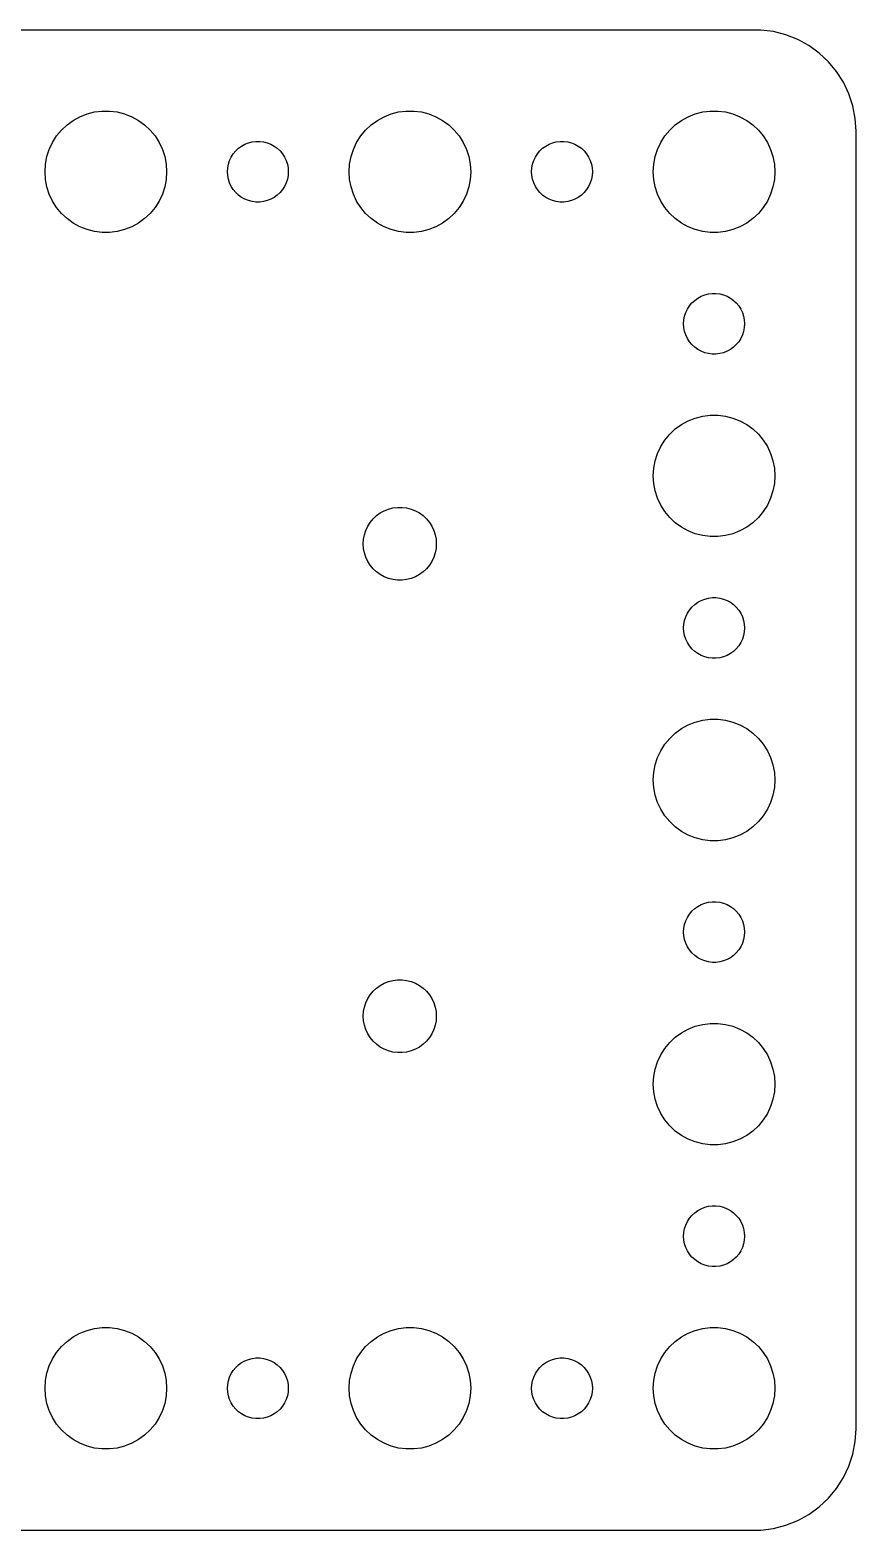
# Model space of a CAD drawing. Header units: metres. Extents: x -37 to 37, y -16 to 121.
# Drawn here: x -3.7 to 37, y 47 to 121 of the extents above; entities that cross this region are included whole.
import ezdxf

# ---------------------------------------------------------------- set-up
doc = ezdxf.new("R2010")
doc.units = ezdxf.units.M

msp = doc.modelspace()

# ---------------------------------------------------------------- linework, layer by layer
for p, q in [((32.3139, 120.99), (-32.3139, 120.99)), ((32.9369, 120.911), (32.3139, 120.99)), ((33.5451, 120.755), (32.9369, 120.911)), ((34.1289, 120.524), (33.5451, 120.755)), ((34.6791, 120.222), (34.1289, 120.524)), ((35.1871, 119.853), (34.6791, 120.222)), ((35.6448, 119.423), (35.1871, 119.853)), ((36.0451, 118.939), (35.6448, 119.423)), ((36.3815, 118.409), (36.0451, 118.939)), ((36.6489, 117.841), (36.3815, 118.409)), ((36.8429, 117.243), (36.6489, 117.841)), ((-0.92705, 116.853), (-0.56213, 116.947)), ((-0.56213, 116.947), (-0.18837, 116.994)), ((-0.18837, 116.994), (0.18837, 116.994)), ((0.18837, 116.994), (0.56213, 116.947)), ((0.56213, 116.947), (0.92705, 116.853)), ((14.0729, 116.853), (14.4379, 116.947)), ((14.4379, 116.947), (14.8116, 116.994)), ((14.8116, 116.994), (15.1884, 116.994)), ((15.1884, 116.994), (15.5621, 116.947)), ((15.5621, 116.947), (15.927, 116.853)), ((29.0729, 116.853), (29.4379, 116.947)), ((29.4379, 116.947), (29.8116, 116.994)), ((29.8116, 116.994), (30.1884, 116.994)), ((30.1884, 116.994), (30.5621, 116.947)), ((30.5621, 116.947), (30.927, 116.853)), ((36.9606, 116.627), (36.8429, 117.243)), ((-2.1869, 116.054), (-1.91226, 116.312)), ((-1.91226, 116.312), (-1.60747, 116.533)), ((-1.60747, 116.533), (-1.27733, 116.714)), ((-1.27733, 116.714), (-0.92705, 116.853)), ((0.92705, 116.853), (1.27733, 116.714)), ((1.27733, 116.714), (1.60747, 116.533)), ((1.60747, 116.533), (1.91226, 116.312)), ((1.91226, 116.312), (2.1869, 116.054)), ((12.8131, 116.054), (13.0877, 116.312)), ((13.0877, 116.312), (13.3925, 116.533)), ((13.3925, 116.533), (13.7227, 116.714)), ((13.7227, 116.714), (14.0729, 116.853)), ((15.927, 116.853), (16.2773, 116.714)), ((16.2773, 116.714), (16.6075, 116.533)), ((16.6075, 116.533), (16.9123, 116.312)), ((16.9123, 116.312), (17.1869, 116.054)), ((27.8131, 116.054), (28.0877, 116.312)), ((28.0877, 116.312), (28.3925, 116.533)), ((28.3925, 116.533), (28.7227, 116.714)), ((28.7227, 116.714), (29.0729, 116.853)), ((30.927, 116.853), (31.2773, 116.714)), ((31.2773, 116.714), (31.6075, 116.533)), ((31.6075, 116.533), (31.9123, 116.312)), ((31.9123, 116.312), (32.1869, 116.054)), ((37, 116), (36.9606, 116.627)), ((-2.78932, 115.104), (-2.62891, 115.445)), ((-2.62891, 115.445), (-2.42705, 115.763)), ((-2.42705, 115.763), (-2.1869, 116.054)), ((2.1869, 116.054), (2.42705, 115.763)), ((2.42705, 115.763), (2.62891, 115.445)), ((2.62891, 115.445), (2.78932, 115.104)), ((6.86133, 115.357), (7.03647, 115.427)), ((7.03647, 115.427), (7.21892, 115.473)), ((7.21892, 115.473), (7.40581, 115.497)), ((7.40581, 115.497), (7.59418, 115.497)), ((7.59418, 115.497), (7.78107, 115.473)), ((7.78107, 115.473), (7.96352, 115.427)), ((7.96352, 115.427), (8.13866, 115.357)), ((12.2107, 115.104), (12.3711, 115.445)), ((12.3711, 115.445), (12.5729, 115.763)), ((12.5729, 115.763), (12.8131, 116.054)), ((17.1869, 116.054), (17.427, 115.763)), ((17.427, 115.763), (17.6289, 115.445)), ((17.6289, 115.445), (17.7893, 115.104)), ((21.8613, 115.357), (22.0365, 115.427)), ((22.0365, 115.427), (22.2189, 115.473)), ((22.2189, 115.473), (22.4058, 115.497)), ((22.4058, 115.497), (22.5942, 115.497)), ((22.5942, 115.497), (22.7811, 115.473)), ((22.7811, 115.473), (22.9635, 115.427)), ((22.9635, 115.427), (23.1387, 115.357)), ((27.2107, 115.104), (27.3711, 115.445)), ((27.3711, 115.445), (27.5729, 115.763)), ((27.5729, 115.763), (27.8131, 116.054)), ((32.1869, 116.054), (32.427, 115.763)), ((32.427, 115.763), (32.6289, 115.445)), ((32.6289, 115.445), (32.7893, 115.104)), ((37, 52), (37, 116)), ((-2.97633, 114.376), (-2.90575, 114.746)), ((-2.90575, 114.746), (-2.78932, 115.104)), ((2.78932, 115.104), (2.90575, 114.746)), ((2.90575, 114.746), (2.97633, 114.376)), ((6.10533, 114.552), (6.18553, 114.723)), ((6.18553, 114.723), (6.28647, 114.882)), ((6.28647, 114.882), (6.40654, 115.027)), ((6.40654, 115.027), (6.54385, 115.156)), ((6.54385, 115.156), (6.69626, 115.266)), ((6.69626, 115.266), (6.86133, 115.357)), ((8.13866, 115.357), (8.30373, 115.266)), ((8.30373, 115.266), (8.45613, 115.156)), ((8.45613, 115.156), (8.59344, 115.027)), ((8.59344, 115.027), (8.71352, 114.882)), ((8.71352, 114.882), (8.81445, 114.723)), ((8.81445, 114.723), (8.89465, 114.552)), ((12.0237, 114.376), (12.0942, 114.746)), ((12.0942, 114.746), (12.2107, 115.104)), ((17.7893, 115.104), (17.9057, 114.746)), ((17.9057, 114.746), (17.9763, 114.376)), ((21.1053, 114.552), (21.1855, 114.723)), ((21.1855, 114.723), (21.2865, 114.882)), ((21.2865, 114.882), (21.4065, 115.027)), ((21.4065, 115.027), (21.5439, 115.156)), ((21.5439, 115.156), (21.6963, 115.266)), ((21.6963, 115.266), (21.8613, 115.357)), ((23.1387, 115.357), (23.3037, 115.266)), ((23.3037, 115.266), (23.4561, 115.156)), ((23.4561, 115.156), (23.5934, 115.027)), ((23.5934, 115.027), (23.7135, 114.882)), ((23.7135, 114.882), (23.8145, 114.723)), ((23.8145, 114.723), (23.8947, 114.552)), ((27.0237, 114.376), (27.0942, 114.746)), ((27.0942, 114.746), (27.2107, 115.104)), ((32.7893, 115.104), (32.9057, 114.746)), ((32.9057, 114.746), (32.9763, 114.376)), ((-3, 114), (-2.97633, 114.376)), ((-2.97633, 113.624), (-3, 114)), ((2.97633, 114.376), (3, 114)), ((3, 114), (2.97633, 113.624)), ((6, 114), (6.01183, 114.188)), ((6.01183, 113.812), (6, 114)), ((6.01183, 114.188), (6.04712, 114.373)), ((6.04712, 114.373), (6.10533, 114.552)), ((8.89465, 114.552), (8.95287, 114.373)), ((8.95287, 114.373), (8.98816, 114.188)), ((8.98816, 114.188), (9, 114)), ((9, 114), (8.98816, 113.812)), ((12, 114), (12.0237, 114.376)), ((12.0237, 113.624), (12, 114)), ((17.9763, 114.376), (18, 114)), ((18, 114), (17.9763, 113.624)), ((21, 114), (21.0118, 114.188)), ((21.0118, 113.812), (21, 114)), ((21.0118, 114.188), (21.0471, 114.373)), ((21.0471, 114.373), (21.1053, 114.552)), ((23.8947, 114.552), (23.9529, 114.373)), ((23.9529, 114.373), (23.9882, 114.188)), ((23.9882, 114.188), (24, 114)), ((24, 114), (23.9882, 113.812)), ((27, 114), (27.0237, 114.376)), ((27.0237, 113.624), (27, 114)), ((32.9763, 114.376), (33, 114)), ((33, 114), (32.9763, 113.624)), ((-2.90575, 113.254), (-2.97633, 113.624)), ((-2.78932, 112.896), (-2.90575, 113.254)), ((2.90575, 113.254), (2.78932, 112.896)), ((2.97633, 113.624), (2.90575, 113.254)), ((6.04712, 113.627), (6.01183, 113.812)), ((6.10533, 113.448), (6.04712, 113.627)), ((6.18553, 113.277), (6.10533, 113.448)), ((6.28647, 113.118), (6.18553, 113.277)), ((8.81445, 113.277), (8.71352, 113.118)), ((8.89465, 113.448), (8.81445, 113.277)), ((8.95287, 113.627), (8.89465, 113.448)), ((8.98816, 113.812), (8.95287, 113.627)), ((12.0942, 113.254), (12.0237, 113.624)), ((12.2107, 112.896), (12.0942, 113.254)), ((17.9057, 113.254), (17.7893, 112.896)), ((17.9763, 113.624), (17.9057, 113.254)), ((21.0471, 113.627), (21.0118, 113.812)), ((21.1053, 113.448), (21.0471, 113.627)), ((21.1855, 113.277), (21.1053, 113.448)), ((21.2865, 113.118), (21.1855, 113.277)), ((23.8145, 113.277), (23.7135, 113.118)), ((23.8947, 113.448), (23.8145, 113.277)), ((23.9529, 113.627), (23.8947, 113.448)), ((23.9882, 113.812), (23.9529, 113.627)), ((27.0942, 113.254), (27.0237, 113.624)), ((27.2107, 112.896), (27.0942, 113.254)), ((32.9057, 113.254), (32.7893, 112.896)), ((32.9763, 113.624), (32.9057, 113.254)), ((-2.62891, 112.555), (-2.78932, 112.896)), ((-2.42705, 112.237), (-2.62891, 112.555)), ((2.62891, 112.555), (2.42705, 112.237)), ((2.78932, 112.896), (2.62891, 112.555)), ((6.40654, 112.973), (6.28647, 113.118)), ((6.54385, 112.844), (6.40654, 112.973)), ((6.69626, 112.734), (6.54385, 112.844)), ((6.86133, 112.643), (6.69626, 112.734)), ((7.03647, 112.573), (6.86133, 112.643)), ((7.21892, 112.527), (7.03647, 112.573)), ((7.40581, 112.503), (7.21892, 112.527)), ((7.59418, 112.503), (7.40581, 112.503)), ((7.78107, 112.527), (7.59418, 112.503)), ((7.96352, 112.573), (7.78107, 112.527)), ((8.13866, 112.643), (7.96352, 112.573)), ((8.30373, 112.734), (8.13866, 112.643)), ((8.45613, 112.844), (8.30373, 112.734)), ((8.59344, 112.973), (8.45613, 112.844)), ((8.71352, 113.118), (8.59344, 112.973)), ((12.3711, 112.555), (12.2107, 112.896)), ((12.5729, 112.237), (12.3711, 112.555)), ((17.6289, 112.555), (17.427, 112.237)), ((17.7893, 112.896), (17.6289, 112.555)), ((21.4065, 112.973), (21.2865, 113.118)), ((21.5439, 112.844), (21.4065, 112.973)), ((21.6963, 112.734), (21.5439, 112.844)), ((21.8613, 112.643), (21.6963, 112.734)), ((22.0365, 112.573), (21.8613, 112.643)), ((22.2189, 112.527), (22.0365, 112.573)), ((22.4058, 112.503), (22.2189, 112.527)), ((22.5942, 112.503), (22.4058, 112.503)), ((22.7811, 112.527), (22.5942, 112.503)), ((22.9635, 112.573), (22.7811, 112.527)), ((23.1387, 112.643), (22.9635, 112.573)), ((23.3037, 112.734), (23.1387, 112.643)), ((23.4561, 112.844), (23.3037, 112.734)), ((23.5934, 112.973), (23.4561, 112.844)), ((23.7135, 113.118), (23.5934, 112.973)), ((27.3711, 112.555), (27.2107, 112.896)), ((27.5729, 112.237), (27.3711, 112.555)), ((32.6289, 112.555), (32.427, 112.237)), ((32.7893, 112.896), (32.6289, 112.555)), ((-2.1869, 111.946), (-2.42705, 112.237)), ((-1.91226, 111.688), (-2.1869, 111.946)), ((2.1869, 111.946), (1.91226, 111.688)), ((2.42705, 112.237), (2.1869, 111.946)), ((12.8131, 111.946), (12.5729, 112.237)), ((13.0877, 111.688), (12.8131, 111.946)), ((17.1869, 111.946), (16.9123, 111.688)), ((17.427, 112.237), (17.1869, 111.946)), ((27.8131, 111.946), (27.5729, 112.237)), ((28.0877, 111.688), (27.8131, 111.946)), ((32.1869, 111.946), (31.9123, 111.688)), ((32.427, 112.237), (32.1869, 111.946)), ((-1.60747, 111.467), (-1.91226, 111.688)), ((-1.27733, 111.286), (-1.60747, 111.467)), ((-0.92705, 111.147), (-1.27733, 111.286)), ((-0.56213, 111.053), (-0.92705, 111.147)), ((-0.18837, 111.006), (-0.56213, 111.053)), ((0.18837, 111.006), (-0.18837, 111.006)), ((0.56213, 111.053), (0.18837, 111.006)), ((0.92705, 111.147), (0.56213, 111.053)), ((1.27733, 111.286), (0.92705, 111.147)), ((1.60747, 111.467), (1.27733, 111.286)), ((1.91226, 111.688), (1.60747, 111.467)), ((13.3925, 111.467), (13.0877, 111.688)), ((13.7227, 111.286), (13.3925, 111.467)), ((14.0729, 111.147), (13.7227, 111.286)), ((14.4379, 111.053), (14.0729, 111.147)), ((14.8116, 111.006), (14.4379, 111.053)), ((15.1884, 111.006), (14.8116, 111.006)), ((15.5621, 111.053), (15.1884, 111.006)), ((15.927, 111.147), (15.5621, 111.053)), ((16.2773, 111.286), (15.927, 111.147)), ((16.6075, 111.467), (16.2773, 111.286)), ((16.9123, 111.688), (16.6075, 111.467)), ((28.3925, 111.467), (28.0877, 111.688)), ((28.7227, 111.286), (28.3925, 111.467)), ((29.0729, 111.147), (28.7227, 111.286)), ((29.4379, 111.053), (29.0729, 111.147)), ((29.8116, 111.006), (29.4379, 111.053)), ((30.1884, 111.006), (29.8116, 111.006)), ((30.5621, 111.053), (30.1884, 111.006)), ((30.927, 111.147), (30.5621, 111.053)), ((31.2773, 111.286), (30.927, 111.147)), ((31.6075, 111.467), (31.2773, 111.286)), ((31.9123, 111.688), (31.6075, 111.467)), ((28.6855, 107.223), (28.7865, 107.382)), ((28.7865, 107.382), (28.9065, 107.527)), ((28.9065, 107.527), (29.0439, 107.656)), ((29.0439, 107.656), (29.1963, 107.766)), ((29.1963, 107.766), (29.3613, 107.857)), ((29.3613, 107.857), (29.5365, 107.927)), ((29.5365, 107.927), (29.7189, 107.973)), ((29.7189, 107.973), (29.9058, 107.997)), ((29.9058, 107.997), (30.0942, 107.997)), ((30.0942, 107.997), (30.2811, 107.973)), ((30.2811, 107.973), (30.4635, 107.927)), ((30.4635, 107.927), (30.6387, 107.857)), ((30.6387, 107.857), (30.8037, 107.766)), ((30.8037, 107.766), (30.9561, 107.656)), ((30.9561, 107.656), (31.0934, 107.527)), ((31.0934, 107.527), (31.2135, 107.382)), ((31.2135, 107.382), (31.3145, 107.223)), ((28.5, 106.5), (28.5118, 106.688)), ((28.5118, 106.688), (28.5471, 106.873)), ((28.5471, 106.873), (28.6053, 107.052)), ((28.6053, 107.052), (28.6855, 107.223)), ((31.3145, 107.223), (31.3947, 107.052)), ((31.3947, 107.052), (31.4529, 106.873)), ((31.4529, 106.873), (31.4882, 106.688)), ((31.4882, 106.688), (31.5, 106.5)), ((28.5118, 106.312), (28.5, 106.5)), ((28.5471, 106.127), (28.5118, 106.312)), ((28.6053, 105.948), (28.5471, 106.127)), ((28.6855, 105.777), (28.6053, 105.948)), ((31.3947, 105.948), (31.3145, 105.777)), ((31.4529, 106.127), (31.3947, 105.948)), ((31.4882, 106.312), (31.4529, 106.127)), ((31.5, 106.5), (31.4882, 106.312)), ((28.7865, 105.618), (28.6855, 105.777)), ((28.9065, 105.473), (28.7865, 105.618)), ((29.0439, 105.344), (28.9065, 105.473)), ((29.1963, 105.234), (29.0439, 105.344)), ((29.3613, 105.143), (29.1963, 105.234)), ((29.5365, 105.073), (29.3613, 105.143)), ((29.7189, 105.027), (29.5365, 105.073)), ((30.4635, 105.073), (30.2811, 105.027)), ((30.6387, 105.143), (30.4635, 105.073)), ((30.8037, 105.234), (30.6387, 105.143)), ((30.9561, 105.344), (30.8037, 105.234)), ((31.0934, 105.473), (30.9561, 105.344)), ((31.2135, 105.618), (31.0934, 105.473)), ((31.3145, 105.777), (31.2135, 105.618)), ((29.9058, 105.003), (29.7189, 105.027)), ((30.0942, 105.003), (29.9058, 105.003)), ((30.2811, 105.027), (30.0942, 105.003)), ((28.0877, 101.312), (28.3925, 101.533)), ((28.3925, 101.533), (28.7227, 101.714)), ((28.7227, 101.714), (29.0729, 101.853)), ((29.0729, 101.853), (29.4379, 101.947)), ((29.4379, 101.947), (29.8116, 101.994)), ((29.8116, 101.994), (30.1884, 101.994)), ((30.1884, 101.994), (30.5621, 101.947)), ((30.5621, 101.947), (30.927, 101.853)), ((30.927, 101.853), (31.2773, 101.714)), ((31.2773, 101.714), (31.6075, 101.533)), ((31.6075, 101.533), (31.9123, 101.312)), ((27.3711, 100.445), (27.5729, 100.763)), ((27.5729, 100.763), (27.8131, 101.054)), ((27.8131, 101.054), (28.0877, 101.312)), ((31.9123, 101.312), (32.1869, 101.054)), ((32.1869, 101.054), (32.427, 100.763)), ((32.427, 100.763), (32.6289, 100.445)), ((27.0942, 99.7461), (27.2107, 100.104)), ((27.2107, 100.104), (27.3711, 100.445)), ((32.6289, 100.445), (32.7893, 100.104)), ((32.7893, 100.104), (32.9057, 99.7461)), ((27, 99), (27.0237, 99.376)), ((27.0237, 99.376), (27.0942, 99.7461)), ((32.9057, 99.7461), (32.9763, 99.376)), ((32.9763, 99.376), (33, 99)), ((27.0237, 98.624), (27, 99)), ((27.0942, 98.2539), (27.0237, 98.624)), ((32.9763, 98.624), (32.9057, 98.2539)), ((33, 99), (32.9763, 98.624)), ((27.2107, 97.8956), (27.0942, 98.2539)), ((27.3711, 97.5547), (27.2107, 97.8956)), ((32.7893, 97.8956), (32.6289, 97.5547)), ((32.9057, 98.2539), (32.7893, 97.8956)), ((13.1879, 96.8822), (13.3526, 97.0369)), ((13.3526, 97.0369), (13.5355, 97.1698)), ((13.5355, 97.1698), (13.7336, 97.2787)), ((13.7336, 97.2787), (13.9438, 97.3619)), ((13.9438, 97.3619), (14.1627, 97.4181)), ((14.1627, 97.4181), (14.387, 97.4464)), ((14.387, 97.4464), (14.613, 97.4464)), ((14.613, 97.4464), (14.8373, 97.4181)), ((14.8373, 97.4181), (15.0562, 97.3619)), ((15.0562, 97.3619), (15.2664, 97.2787)), ((15.2664, 97.2787), (15.4645, 97.1698)), ((15.4645, 97.1698), (15.6474, 97.0369)), ((15.6474, 97.0369), (15.8121, 96.8822)), ((27.5729, 97.2366), (27.3711, 97.5547)), ((27.8131, 96.9464), (27.5729, 97.2366)), ((28.0877, 96.6884), (27.8131, 96.9464)), ((32.1869, 96.9464), (31.9123, 96.6884)), ((32.427, 97.2366), (32.1869, 96.9464)), ((32.6289, 97.5547), (32.427, 97.2366)), ((12.7565, 96.0976), (12.8264, 96.3126)), ((12.8264, 96.3126), (12.9226, 96.5172)), ((12.9226, 96.5172), (13.0438, 96.708)), ((13.0438, 96.708), (13.1879, 96.8822)), ((15.8121, 96.8822), (15.9562, 96.708)), ((15.9562, 96.708), (16.0773, 96.5172)), ((16.0773, 96.5172), (16.1736, 96.3126)), ((16.1736, 96.3126), (16.2434, 96.0976)), ((28.3925, 96.467), (28.0877, 96.6884)), ((28.7227, 96.2855), (28.3925, 96.467)), ((29.0729, 96.1468), (28.7227, 96.2855)), ((31.2773, 96.2855), (30.927, 96.1468)), ((31.6075, 96.467), (31.2773, 96.2855)), ((31.9123, 96.6884), (31.6075, 96.467)), ((12.7, 95.65), (12.7142, 95.8756)), ((12.7142, 95.4244), (12.7, 95.65)), ((12.7142, 95.8756), (12.7565, 96.0976)), ((16.2434, 96.0976), (16.2858, 95.8756)), ((16.2858, 95.8756), (16.3, 95.65)), ((16.3, 95.65), (16.2858, 95.4244)), ((29.4379, 96.0531), (29.0729, 96.1468)), ((29.8116, 96.0059), (29.4379, 96.0531)), ((30.1884, 96.0059), (29.8116, 96.0059)), ((30.5621, 96.0531), (30.1884, 96.0059)), ((30.927, 96.1468), (30.5621, 96.0531)), ((12.7565, 95.2023), (12.7142, 95.4244)), ((12.8264, 94.9874), (12.7565, 95.2023)), ((12.9226, 94.7828), (12.8264, 94.9874)), ((13.0438, 94.592), (12.9226, 94.7828)), ((16.0773, 94.7828), (15.9562, 94.592)), ((16.1736, 94.9874), (16.0773, 94.7828)), ((16.2434, 95.2023), (16.1736, 94.9874)), ((16.2858, 95.4244), (16.2434, 95.2023)), ((13.1879, 94.4178), (13.0438, 94.592)), ((13.3526, 94.2631), (13.1879, 94.4178)), ((13.5355, 94.1302), (13.3526, 94.2631)), ((13.7336, 94.0213), (13.5355, 94.1302)), ((13.9438, 93.9381), (13.7336, 94.0213)), ((15.2664, 94.0213), (15.0562, 93.9381)), ((15.4645, 94.1302), (15.2664, 94.0213)), ((15.6474, 94.2631), (15.4645, 94.1302)), ((15.8121, 94.4178), (15.6474, 94.2631)), ((15.9562, 94.592), (15.8121, 94.4178)), ((14.1627, 93.8819), (13.9438, 93.9381)), ((14.387, 93.8535), (14.1627, 93.8819)), ((14.613, 93.8535), (14.387, 93.8535)), ((14.8373, 93.8819), (14.613, 93.8535)), ((15.0562, 93.9381), (14.8373, 93.8819)), ((28.7865, 92.3817), (28.9065, 92.5268)), ((28.9065, 92.5268), (29.0439, 92.6558)), ((29.0439, 92.6558), (29.1963, 92.7665)), ((29.1963, 92.7665), (29.3613, 92.8572)), ((29.3613, 92.8572), (29.5365, 92.9266)), ((29.5365, 92.9266), (29.7189, 92.9734)), ((29.7189, 92.9734), (29.9058, 92.997)), ((29.9058, 92.997), (30.0942, 92.997)), ((30.0942, 92.997), (30.2811, 92.9734)), ((30.2811, 92.9734), (30.4635, 92.9266)), ((30.4635, 92.9266), (30.6387, 92.8572)), ((30.6387, 92.8572), (30.8037, 92.7665)), ((30.8037, 92.7665), (30.9561, 92.6558)), ((30.9561, 92.6558), (31.0934, 92.5268)), ((31.0934, 92.5268), (31.2135, 92.3817)), ((28.5118, 91.688), (28.5471, 91.873)), ((28.5471, 91.873), (28.6053, 92.0522)), ((28.6053, 92.0522), (28.6855, 92.2226)), ((28.6855, 92.2226), (28.7865, 92.3817)), ((31.2135, 92.3817), (31.3145, 92.2226)), ((31.3145, 92.2226), (31.3947, 92.0522)), ((31.3947, 92.0522), (31.4529, 91.873)), ((31.4529, 91.873), (31.4882, 91.688)), ((28.5, 91.5), (28.5118, 91.688)), ((28.5118, 91.312), (28.5, 91.5)), ((28.5471, 91.127), (28.5118, 91.312)), ((28.6053, 90.9478), (28.5471, 91.127)), ((31.4529, 91.127), (31.3947, 90.9478)), ((31.4882, 91.312), (31.4529, 91.127)), ((31.4882, 91.688), (31.5, 91.5)), ((31.5, 91.5), (31.4882, 91.312)), ((28.6855, 90.7774), (28.6053, 90.9478)), ((28.7865, 90.6183), (28.6855, 90.7774)), ((28.9065, 90.4732), (28.7865, 90.6183)), ((29.0439, 90.3442), (28.9065, 90.4732)), ((29.1963, 90.2335), (29.0439, 90.3442)), ((30.9561, 90.3442), (30.8037, 90.2335)), ((31.0934, 90.4732), (30.9561, 90.3442)), ((31.2135, 90.6183), (31.0934, 90.4732)), ((31.3145, 90.7774), (31.2135, 90.6183)), ((31.3947, 90.9478), (31.3145, 90.7774)), ((29.3613, 90.1427), (29.1963, 90.2335)), ((29.5365, 90.0734), (29.3613, 90.1427)), ((29.7189, 90.0266), (29.5365, 90.0734)), ((29.9058, 90.0029), (29.7189, 90.0266)), ((30.0942, 90.0029), (29.9058, 90.0029)), ((30.2811, 90.0266), (30.0942, 90.0029)), ((30.4635, 90.0734), (30.2811, 90.0266)), ((30.6387, 90.1427), (30.4635, 90.0734)), ((30.8037, 90.2335), (30.6387, 90.1427)), ((28.3925, 86.533), (28.7227, 86.7145)), ((28.7227, 86.7145), (29.0729, 86.8532)), ((29.0729, 86.8532), (29.4379, 86.9469)), ((29.4379, 86.9469), (29.8116, 86.9941)), ((29.8116, 86.9941), (30.1884, 86.9941)), ((30.1884, 86.9941), (30.5621, 86.9469)), ((30.5621, 86.9469), (30.927, 86.8532)), ((30.927, 86.8532), (31.2773, 86.7145)), ((31.2773, 86.7145), (31.6075, 86.533)), ((27.5729, 85.7634), (27.8131, 86.0536)), ((27.8131, 86.0536), (28.0877, 86.3115)), ((28.0877, 86.3115), (28.3925, 86.533)), ((31.6075, 86.533), (31.9123, 86.3115)), ((31.9123, 86.3115), (32.1869, 86.0536)), ((32.1869, 86.0536), (32.427, 85.7634)), ((27.0942, 84.7461), (27.2107, 85.1044)), ((27.2107, 85.1044), (27.3711, 85.4453)), ((27.3711, 85.4453), (27.5729, 85.7634)), ((32.427, 85.7634), (32.6289, 85.4453)), ((32.6289, 85.4453), (32.7893, 85.1044)), ((32.7893, 85.1044), (32.9057, 84.7461)), ((27, 84), (27.0237, 84.376)), ((27.0237, 84.376), (27.0942, 84.7461)), ((32.9057, 84.7461), (32.9763, 84.376)), ((32.9763, 84.376), (33, 84)), ((27.0237, 83.624), (27, 84)), ((27.0942, 83.2539), (27.0237, 83.624)), ((32.9763, 83.624), (32.9057, 83.2539)), ((33, 84), (32.9763, 83.624)), ((27.2107, 82.8956), (27.0942, 83.2539)), ((27.3711, 82.5547), (27.2107, 82.8956)), ((32.7893, 82.8956), (32.6289, 82.5547)), ((32.9057, 83.2539), (32.7893, 82.8956)), ((27.5729, 82.2366), (27.3711, 82.5547)), ((27.8131, 81.9464), (27.5729, 82.2366)), ((32.427, 82.2366), (32.1869, 81.9464)), ((32.6289, 82.5547), (32.427, 82.2366)), ((28.0877, 81.6885), (27.8131, 81.9464)), ((28.3925, 81.467), (28.0877, 81.6885)), ((28.7227, 81.2855), (28.3925, 81.467)), ((31.6075, 81.467), (31.2773, 81.2855)), ((31.9123, 81.6885), (31.6075, 81.467)), ((32.1869, 81.9464), (31.9123, 81.6885)), ((29.0729, 81.1468), (28.7227, 81.2855)), ((29.4379, 81.0531), (29.0729, 81.1468)), ((29.8116, 81.0059), (29.4379, 81.0531)), ((30.1884, 81.0059), (29.8116, 81.0059)), ((30.5621, 81.0531), (30.1884, 81.0059)), ((30.927, 81.1468), (30.5621, 81.0531)), ((31.2773, 81.2855), (30.927, 81.1468)), ((29.0439, 77.6558), (29.1963, 77.7665)), ((29.1963, 77.7665), (29.3613, 77.8573)), ((29.3613, 77.8573), (29.5365, 77.9266)), ((29.5365, 77.9266), (29.7189, 77.9734)), ((29.7189, 77.9734), (29.9058, 77.9971)), ((29.9058, 77.9971), (30.0942, 77.9971)), ((30.0942, 77.9971), (30.2811, 77.9734)), ((30.2811, 77.9734), (30.4635, 77.9266)), ((30.4635, 77.9266), (30.6387, 77.8573)), ((30.6387, 77.8573), (30.8037, 77.7665)), ((30.8037, 77.7665), (30.9561, 77.6558)), ((28.5471, 76.873), (28.6053, 77.0522)), ((28.6053, 77.0522), (28.6855, 77.2226)), ((28.6855, 77.2226), (28.7865, 77.3817)), ((28.7865, 77.3817), (28.9065, 77.5268)), ((28.9065, 77.5268), (29.0439, 77.6558)), ((30.9561, 77.6558), (31.0934, 77.5268)), ((31.0934, 77.5268), (31.2135, 77.3817)), ((31.2135, 77.3817), (31.3145, 77.2226)), ((31.3145, 77.2226), (31.3947, 77.0522)), ((31.3947, 77.0522), (31.4529, 76.873)), ((28.5, 76.5), (28.5118, 76.688)), ((28.5118, 76.312), (28.5, 76.5)), ((28.5118, 76.688), (28.5471, 76.873)), ((28.5471, 76.127), (28.5118, 76.312)), ((31.4529, 76.873), (31.4882, 76.688)), ((31.4882, 76.312), (31.4529, 76.127)), ((31.4882, 76.688), (31.5, 76.5)), ((31.5, 76.5), (31.4882, 76.312)), ((28.6053, 75.9478), (28.5471, 76.127)), ((28.6855, 75.7774), (28.6053, 75.9478)), ((28.7865, 75.6183), (28.6855, 75.7774)), ((28.9065, 75.4732), (28.7865, 75.6183)), ((29.0439, 75.3442), (28.9065, 75.4732)), ((31.0934, 75.4732), (30.9561, 75.3442)), ((31.2135, 75.6183), (31.0934, 75.4732)), ((31.3145, 75.7774), (31.2135, 75.6183)), ((31.3947, 75.9478), (31.3145, 75.7774)), ((31.4529, 76.127), (31.3947, 75.9478)), ((29.1963, 75.2335), (29.0439, 75.3442)), ((29.3613, 75.1428), (29.1963, 75.2335)), ((29.5365, 75.0734), (29.3613, 75.1428)), ((29.7189, 75.0266), (29.5365, 75.0734)), ((29.9058, 75.003), (29.7189, 75.0266)), ((30.0942, 75.003), (29.9058, 75.003)), ((30.2811, 75.0266), (30.0942, 75.003)), ((30.4635, 75.0734), (30.2811, 75.0266)), ((30.6387, 75.1428), (30.4635, 75.0734)), ((30.8037, 75.2335), (30.6387, 75.1428)), ((30.9561, 75.3442), (30.8037, 75.2335)), ((13.7336, 73.9787), (13.9438, 74.0619)), ((13.9438, 74.0619), (14.1627, 74.1181)), ((14.1627, 74.1181), (14.387, 74.1465)), ((14.387, 74.1465), (14.613, 74.1465)), ((14.613, 74.1465), (14.8373, 74.1181)), ((14.8373, 74.1181), (15.0562, 74.0619)), ((15.0562, 74.0619), (15.2664, 73.9787)), ((12.9226, 73.2172), (13.0438, 73.408)), ((13.0438, 73.408), (13.1879, 73.5822)), ((13.1879, 73.5822), (13.3526, 73.7369)), ((13.3526, 73.7369), (13.5355, 73.8698)), ((13.5355, 73.8698), (13.7336, 73.9787)), ((15.2664, 73.9787), (15.4645, 73.8698)), ((15.4645, 73.8698), (15.6474, 73.7369)), ((15.6474, 73.7369), (15.8121, 73.5822)), ((15.8121, 73.5822), (15.9562, 73.408)), ((15.9562, 73.408), (16.0773, 73.2172)), ((12.7, 72.35), (12.7142, 72.5756)), ((12.7142, 72.5756), (12.7565, 72.7977)), ((12.7565, 72.7977), (12.8264, 73.0126)), ((12.8264, 73.0126), (12.9226, 73.2172)), ((16.0773, 73.2172), (16.1736, 73.0126)), ((16.1736, 73.0126), (16.2434, 72.7977)), ((16.2434, 72.7977), (16.2858, 72.5756)), ((16.2858, 72.5756), (16.3, 72.35)), ((12.7142, 72.1244), (12.7, 72.35)), ((12.7565, 71.9024), (12.7142, 72.1244)), ((12.8264, 71.6874), (12.7565, 71.9024)), ((16.2434, 71.9024), (16.1736, 71.6874)), ((16.2858, 72.1244), (16.2434, 71.9024)), ((16.3, 72.35), (16.2858, 72.1244)), ((28.7227, 71.7145), (29.0729, 71.8532)), ((29.0729, 71.8532), (29.4379, 71.9469)), ((29.4379, 71.9469), (29.8116, 71.9941)), ((29.8116, 71.9941), (30.1884, 71.9941)), ((30.1884, 71.9941), (30.5621, 71.9469)), ((30.5621, 71.9469), (30.927, 71.8532)), ((30.927, 71.8532), (31.2773, 71.7145)), ((12.9226, 71.4828), (12.8264, 71.6874)), ((13.0438, 71.292), (12.9226, 71.4828)), ((13.1879, 71.1178), (13.0438, 71.292)), ((13.3526, 70.9631), (13.1879, 71.1178)), ((15.8121, 71.1178), (15.6474, 70.9631)), ((15.9562, 71.292), (15.8121, 71.1178)), ((16.0773, 71.4828), (15.9562, 71.292)), ((16.1736, 71.6874), (16.0773, 71.4828)), ((27.5729, 70.7634), (27.8131, 71.0536)), ((27.8131, 71.0536), (28.0877, 71.3116)), ((28.0877, 71.3116), (28.3925, 71.533)), ((28.3925, 71.533), (28.7227, 71.7145)), ((31.2773, 71.7145), (31.6075, 71.533)), ((31.6075, 71.533), (31.9123, 71.3116)), ((31.9123, 71.3116), (32.1869, 71.0536)), ((32.1869, 71.0536), (32.427, 70.7634)), ((13.5355, 70.8302), (13.3526, 70.9631)), ((13.7336, 70.7213), (13.5355, 70.8302)), ((13.9438, 70.6381), (13.7336, 70.7213)), ((14.1627, 70.5819), (13.9438, 70.6381)), ((14.387, 70.5536), (14.1627, 70.5819)), ((14.613, 70.5536), (14.387, 70.5536)), ((14.8373, 70.5819), (14.613, 70.5536)), ((15.0562, 70.6381), (14.8373, 70.5819)), ((15.2664, 70.7213), (15.0562, 70.6381)), ((15.4645, 70.8302), (15.2664, 70.7213)), ((15.6474, 70.9631), (15.4645, 70.8302)), ((27.2107, 70.1044), (27.3711, 70.4453)), ((27.3711, 70.4453), (27.5729, 70.7634)), ((32.427, 70.7634), (32.6289, 70.4453)), ((32.6289, 70.4453), (32.7893, 70.1044)), ((27.0237, 69.376), (27.0942, 69.7461)), ((27.0942, 69.7461), (27.2107, 70.1044)), ((32.7893, 70.1044), (32.9057, 69.7461)), ((32.9057, 69.7461), (32.9763, 69.376)), ((27, 69), (27.0237, 69.376)), ((27.0237, 68.624), (27, 69)), ((32.9763, 69.376), (33, 69)), ((33, 69), (32.9763, 68.624)), ((27.0942, 68.2539), (27.0237, 68.624)), ((27.2107, 67.8956), (27.0942, 68.2539)), ((32.9057, 68.2539), (32.7893, 67.8956)), ((32.9763, 68.624), (32.9057, 68.2539)), ((27.3711, 67.5547), (27.2107, 67.8956)), ((27.5729, 67.2366), (27.3711, 67.5547)), ((32.6289, 67.5547), (32.427, 67.2366)), ((32.7893, 67.8956), (32.6289, 67.5547)), ((27.8131, 66.9464), (27.5729, 67.2366)), ((28.0877, 66.6885), (27.8131, 66.9464)), ((28.3925, 66.467), (28.0877, 66.6885)), ((31.9123, 66.6885), (31.6075, 66.467)), ((32.1869, 66.9464), (31.9123, 66.6885)), ((32.427, 67.2366), (32.1869, 66.9464)), ((28.7227, 66.2855), (28.3925, 66.467)), ((29.0729, 66.1468), (28.7227, 66.2855)), ((29.4379, 66.0531), (29.0729, 66.1468)), ((29.8116, 66.0059), (29.4379, 66.0531)), ((30.1884, 66.0059), (29.8116, 66.0059)), ((30.5621, 66.0531), (30.1884, 66.0059)), ((30.927, 66.1468), (30.5621, 66.0531)), ((31.2773, 66.2855), (30.927, 66.1468)), ((31.6075, 66.467), (31.2773, 66.2855)), ((29.3613, 62.8573), (29.5365, 62.9266)), ((29.5365, 62.9266), (29.7189, 62.9734)), ((29.7189, 62.9734), (29.9058, 62.997)), ((29.9058, 62.997), (30.0942, 62.997)), ((30.0942, 62.997), (30.2811, 62.9734)), ((30.2811, 62.9734), (30.4635, 62.9266)), ((30.4635, 62.9266), (30.6387, 62.8573)), ((28.6053, 62.0522), (28.6855, 62.2226)), ((28.6855, 62.2226), (28.7865, 62.3817)), ((28.7865, 62.3817), (28.9065, 62.5268)), ((28.9065, 62.5268), (29.0439, 62.6558)), ((29.0439, 62.6558), (29.1963, 62.7665)), ((29.1963, 62.7665), (29.3613, 62.8573)), ((30.6387, 62.8573), (30.8037, 62.7665)), ((30.8037, 62.7665), (30.9561, 62.6558)), ((30.9561, 62.6558), (31.0934, 62.5268)), ((31.0934, 62.5268), (31.2135, 62.3817)), ((31.2135, 62.3817), (31.3145, 62.2226)), ((31.3145, 62.2226), (31.3947, 62.0522)), ((28.5, 61.5), (28.5118, 61.688)), ((28.5118, 61.312), (28.5, 61.5)), ((28.5118, 61.688), (28.5471, 61.873)), ((28.5471, 61.873), (28.6053, 62.0522)), ((31.3947, 62.0522), (31.4529, 61.873)), ((31.4529, 61.873), (31.4882, 61.688)), ((31.4882, 61.688), (31.5, 61.5)), ((31.5, 61.5), (31.4882, 61.312)), ((28.5471, 61.127), (28.5118, 61.312)), ((28.6053, 60.9478), (28.5471, 61.127)), ((28.6855, 60.7774), (28.6053, 60.9478)), ((28.7865, 60.6183), (28.6855, 60.7774)), ((31.3145, 60.7774), (31.2135, 60.6183)), ((31.3947, 60.9478), (31.3145, 60.7774)), ((31.4529, 61.127), (31.3947, 60.9478)), ((31.4882, 61.312), (31.4529, 61.127)), ((28.9065, 60.4732), (28.7865, 60.6183)), ((29.0439, 60.3442), (28.9065, 60.4732)), ((29.1963, 60.2335), (29.0439, 60.3442)), ((29.3613, 60.1428), (29.1963, 60.2335)), ((29.5365, 60.0734), (29.3613, 60.1428)), ((29.7189, 60.0266), (29.5365, 60.0734)), ((29.9058, 60.003), (29.7189, 60.0266)), ((30.0942, 60.003), (29.9058, 60.003)), ((30.2811, 60.0266), (30.0942, 60.003)), ((30.4635, 60.0734), (30.2811, 60.0266)), ((30.6387, 60.1428), (30.4635, 60.0734)), ((30.8037, 60.2335), (30.6387, 60.1428)), ((30.9561, 60.3442), (30.8037, 60.2335)), ((31.0934, 60.4732), (30.9561, 60.3442)), ((31.2135, 60.6183), (31.0934, 60.4732)), ((-0.56213, 56.9469), (-0.18837, 56.9941)), ((-0.18837, 56.9941), (0.18837, 56.9941)), ((0.18837, 56.9941), (0.56213, 56.9469)), ((14.4379, 56.9469), (14.8116, 56.9941)), ((14.8116, 56.9941), (15.1884, 56.9941)), ((15.1884, 56.9941), (15.5621, 56.9469)), ((29.4379, 56.9469), (29.8116, 56.9941)), ((29.8116, 56.9941), (30.1884, 56.9941)), ((30.1884, 56.9941), (30.5621, 56.9469)), ((-2.1869, 56.0536), (-1.91226, 56.3116)), ((-1.91226, 56.3116), (-1.60747, 56.533)), ((-1.60747, 56.533), (-1.27733, 56.7145)), ((-1.27733, 56.7145), (-0.92705, 56.8532)), ((-0.92705, 56.8532), (-0.56213, 56.9469)), ((0.56213, 56.9469), (0.92705, 56.8532)), ((0.92705, 56.8532), (1.27733, 56.7145)), ((1.27733, 56.7145), (1.60747, 56.533)), ((1.60747, 56.533), (1.91226, 56.3116)), ((1.91226, 56.3116), (2.1869, 56.0536)), ((12.8131, 56.0536), (13.0877, 56.3116)), ((13.0877, 56.3116), (13.3925, 56.533)), ((13.3925, 56.533), (13.7227, 56.7145)), ((13.7227, 56.7145), (14.0729, 56.8532)), ((14.0729, 56.8532), (14.4379, 56.9469)), ((15.5621, 56.9469), (15.927, 56.8532)), ((15.927, 56.8532), (16.2773, 56.7145)), ((16.2773, 56.7145), (16.6075, 56.533)), ((16.6075, 56.533), (16.9123, 56.3116)), ((16.9123, 56.3116), (17.1869, 56.0536)), ((27.8131, 56.0536), (28.0877, 56.3116)), ((28.0877, 56.3116), (28.3925, 56.533)), ((28.3925, 56.533), (28.7227, 56.7145)), ((28.7227, 56.7145), (29.0729, 56.8532)), ((29.0729, 56.8532), (29.4379, 56.9469)), ((30.5621, 56.9469), (30.927, 56.8532)), ((30.927, 56.8532), (31.2773, 56.7145)), ((31.2773, 56.7145), (31.6075, 56.533)), ((31.6075, 56.533), (31.9123, 56.3116)), ((31.9123, 56.3116), (32.1869, 56.0536)), ((-2.62891, 55.4453), (-2.42705, 55.7634)), ((-2.42705, 55.7634), (-2.1869, 56.0536)), ((2.1869, 56.0536), (2.42705, 55.7634)), ((2.42705, 55.7634), (2.62891, 55.4453)), ((7.21892, 55.4734), (7.40581, 55.497)), ((7.40581, 55.497), (7.59418, 55.497)), ((7.59418, 55.497), (7.78107, 55.4734)), ((12.3711, 55.4453), (12.5729, 55.7634)), ((12.5729, 55.7634), (12.8131, 56.0536)), ((17.1869, 56.0536), (17.427, 55.7634)), ((17.427, 55.7634), (17.6289, 55.4453)), ((22.2189, 55.4734), (22.4058, 55.497)), ((22.4058, 55.497), (22.5942, 55.497)), ((22.5942, 55.497), (22.7811, 55.4734)), ((27.3711, 55.4453), (27.5729, 55.7634)), ((27.5729, 55.7634), (27.8131, 56.0536)), ((32.1869, 56.0536), (32.427, 55.7634)), ((32.427, 55.7634), (32.6289, 55.4453)), ((-2.97633, 54.376), (-2.90575, 54.7461)), ((-2.90575, 54.7461), (-2.78932, 55.1044)), ((-2.78932, 55.1044), (-2.62891, 55.4453)), ((2.62891, 55.4453), (2.78932, 55.1044)), ((2.78932, 55.1044), (2.90575, 54.7461)), ((2.90575, 54.7461), (2.97633, 54.376)), ((6.18553, 54.7226), (6.28647, 54.8817)), ((6.28647, 54.8817), (6.40654, 55.0268)), ((6.40654, 55.0268), (6.54385, 55.1558)), ((6.54385, 55.1558), (6.69626, 55.2665)), ((6.69626, 55.2665), (6.86133, 55.3573)), ((6.86133, 55.3573), (7.03647, 55.4266)), ((7.03647, 55.4266), (7.21892, 55.4734)), ((7.78107, 55.4734), (7.96352, 55.4266)), ((7.96352, 55.4266), (8.13866, 55.3573)), ((8.13866, 55.3573), (8.30373, 55.2665)), ((8.30373, 55.2665), (8.45613, 55.1558)), ((8.45613, 55.1558), (8.59344, 55.0268)), ((8.59344, 55.0268), (8.71352, 54.8817)), ((8.71352, 54.8817), (8.81445, 54.7226)), ((12.0237, 54.376), (12.0942, 54.7461)), ((12.0942, 54.7461), (12.2107, 55.1044)), ((12.2107, 55.1044), (12.3711, 55.4453)), ((17.6289, 55.4453), (17.7893, 55.1044)), ((17.7893, 55.1044), (17.9057, 54.7461)), ((17.9057, 54.7461), (17.9763, 54.376)), ((21.1855, 54.7226), (21.2865, 54.8817)), ((21.2865, 54.8817), (21.4065, 55.0268)), ((21.4065, 55.0268), (21.5439, 55.1558)), ((21.5439, 55.1558), (21.6963, 55.2665)), ((21.6963, 55.2665), (21.8613, 55.3573)), ((21.8613, 55.3573), (22.0365, 55.4266)), ((22.0365, 55.4266), (22.2189, 55.4734)), ((22.7811, 55.4734), (22.9635, 55.4266)), ((22.9635, 55.4266), (23.1387, 55.3573)), ((23.1387, 55.3573), (23.3037, 55.2665)), ((23.3037, 55.2665), (23.4561, 55.1558)), ((23.4561, 55.1558), (23.5934, 55.0268)), ((23.5934, 55.0268), (23.7135, 54.8817)), ((23.7135, 54.8817), (23.8145, 54.7226)), ((27.0237, 54.376), (27.0942, 54.7461)), ((27.0942, 54.7461), (27.2107, 55.1044)), ((27.2107, 55.1044), (27.3711, 55.4453)), ((32.6289, 55.4453), (32.7893, 55.1044)), ((32.7893, 55.1044), (32.9057, 54.7461)), ((32.9057, 54.7461), (32.9763, 54.376)), ((-3, 54), (-2.97633, 54.376)), ((2.97633, 54.376), (3, 54)), ((6, 54), (6.01183, 54.188)), ((6.01183, 54.188), (6.04712, 54.373)), ((6.04712, 54.373), (6.10533, 54.5522)), ((6.10533, 54.5522), (6.18553, 54.7226)), ((8.81445, 54.7226), (8.89465, 54.5522)), ((8.89465, 54.5522), (8.95287, 54.373)), ((8.95287, 54.373), (8.98816, 54.188)), ((8.98816, 54.188), (9, 54)), ((12, 54), (12.0237, 54.376)), ((17.9763, 54.376), (18, 54)), ((21, 54), (21.0118, 54.188)), ((21.0118, 54.188), (21.0471, 54.373)), ((21.0471, 54.373), (21.1053, 54.5522)), ((21.1053, 54.5522), (21.1855, 54.7226)), ((23.8145, 54.7226), (23.8947, 54.5522)), ((23.8947, 54.5522), (23.9529, 54.373)), ((23.9529, 54.373), (23.9882, 54.188)), ((23.9882, 54.188), (24, 54)), ((27, 54), (27.0237, 54.376)), ((32.9763, 54.376), (33, 54)), ((-2.97633, 53.624), (-3, 54)), ((-2.90575, 53.2539), (-2.97633, 53.624)), ((2.97633, 53.624), (2.90575, 53.2539)), ((3, 54), (2.97633, 53.624)), ((6.01183, 53.812), (6, 54)), ((6.04712, 53.627), (6.01183, 53.812)), ((6.10533, 53.4478), (6.04712, 53.627)), ((6.18553, 53.2774), (6.10533, 53.4478)), ((6.28647, 53.1183), (6.18553, 53.2774)), ((8.81445, 53.2774), (8.71352, 53.1183)), ((8.89465, 53.4478), (8.81445, 53.2774)), ((8.95287, 53.627), (8.89465, 53.4478)), ((8.98816, 53.812), (8.95287, 53.627)), ((9, 54), (8.98816, 53.812)), ((12.0237, 53.624), (12, 54)), ((12.0942, 53.2539), (12.0237, 53.624)), ((17.9763, 53.624), (17.9057, 53.2539)), ((18, 54), (17.9763, 53.624)), ((21.0118, 53.812), (21, 54)), ((21.0471, 53.627), (21.0118, 53.812)), ((21.1053, 53.4478), (21.0471, 53.627)), ((21.1855, 53.2774), (21.1053, 53.4478)), ((21.2865, 53.1183), (21.1855, 53.2774)), ((23.8145, 53.2774), (23.7135, 53.1183)), ((23.8947, 53.4478), (23.8145, 53.2774)), ((23.9529, 53.627), (23.8947, 53.4478)), ((23.9882, 53.812), (23.9529, 53.627)), ((24, 54), (23.9882, 53.812)), ((27.0237, 53.624), (27, 54)), ((27.0942, 53.2539), (27.0237, 53.624)), ((32.9763, 53.624), (32.9057, 53.2539)), ((33, 54), (32.9763, 53.624)), ((-2.78932, 52.8956), (-2.90575, 53.2539)), ((-2.62891, 52.5547), (-2.78932, 52.8956)), ((-2.42705, 52.2366), (-2.62891, 52.5547)), ((2.62891, 52.5547), (2.42705, 52.2366)), ((2.78932, 52.8956), (2.62891, 52.5547)), ((2.90575, 53.2539), (2.78932, 52.8956)), ((6.40654, 52.9732), (6.28647, 53.1183)), ((6.54385, 52.8442), (6.40654, 52.9732)), ((6.69626, 52.7335), (6.54385, 52.8442)), ((6.86133, 52.6428), (6.69626, 52.7335)), ((7.03647, 52.5734), (6.86133, 52.6428)), ((7.21892, 52.5266), (7.03647, 52.5734)), ((7.40581, 52.503), (7.21892, 52.5266)), ((7.78107, 52.5266), (7.59418, 52.503)), ((7.96352, 52.5734), (7.78107, 52.5266)), ((8.13866, 52.6428), (7.96352, 52.5734)), ((8.30373, 52.7335), (8.13866, 52.6428)), ((8.45613, 52.8442), (8.30373, 52.7335)), ((8.59344, 52.9732), (8.45613, 52.8442)), ((8.71352, 53.1183), (8.59344, 52.9732)), ((12.2107, 52.8956), (12.0942, 53.2539)), ((12.3711, 52.5547), (12.2107, 52.8956)), ((12.5729, 52.2366), (12.3711, 52.5547)), ((17.6289, 52.5547), (17.427, 52.2366)), ((17.7893, 52.8956), (17.6289, 52.5547)), ((17.9057, 53.2539), (17.7893, 52.8956)), ((21.4065, 52.9732), (21.2865, 53.1183)), ((21.5439, 52.8442), (21.4065, 52.9732)), ((21.6963, 52.7335), (21.5439, 52.8442)), ((21.8613, 52.6428), (21.6963, 52.7335)), ((22.0365, 52.5734), (21.8613, 52.6428)), ((22.2189, 52.5266), (22.0365, 52.5734)), ((22.4058, 52.503), (22.2189, 52.5266)), ((22.7811, 52.5266), (22.5942, 52.503)), ((22.9635, 52.5734), (22.7811, 52.5266)), ((23.1387, 52.6428), (22.9635, 52.5734)), ((23.3037, 52.7335), (23.1387, 52.6428)), ((23.4561, 52.8442), (23.3037, 52.7335)), ((23.5934, 52.9732), (23.4561, 52.8442)), ((23.7135, 53.1183), (23.5934, 52.9732)), ((27.2107, 52.8956), (27.0942, 53.2539)), ((27.3711, 52.5547), (27.2107, 52.8956)), ((27.5729, 52.2366), (27.3711, 52.5547)), ((32.6289, 52.5547), (32.427, 52.2366)), ((32.7893, 52.8956), (32.6289, 52.5547)), ((32.9057, 53.2539), (32.7893, 52.8956)), ((-2.1869, 51.9464), (-2.42705, 52.2366)), ((-1.91226, 51.6885), (-2.1869, 51.9464)), ((2.1869, 51.9464), (1.91226, 51.6885)), ((2.42705, 52.2366), (2.1869, 51.9464)), ((7.59418, 52.503), (7.40581, 52.503)), ((12.8131, 51.9464), (12.5729, 52.2366)), ((13.0877, 51.6885), (12.8131, 51.9464)), ((17.1869, 51.9464), (16.9123, 51.6885)), ((17.427, 52.2366), (17.1869, 51.9464)), ((22.5942, 52.503), (22.4058, 52.503)), ((27.8131, 51.9464), (27.5729, 52.2366)), ((28.0877, 51.6885), (27.8131, 51.9464)), ((32.1869, 51.9464), (31.9123, 51.6885)), ((32.427, 52.2366), (32.1869, 51.9464)), ((36.9606, 51.3733), (37, 52)), ((-1.60747, 51.467), (-1.91226, 51.6885)), ((-1.27733, 51.2855), (-1.60747, 51.467)), ((-0.92705, 51.1468), (-1.27733, 51.2855)), ((-0.56213, 51.0531), (-0.92705, 51.1468)), ((-0.18837, 51.0059), (-0.56213, 51.0531)), ((0.56213, 51.0531), (0.18837, 51.0059)), ((0.92705, 51.1468), (0.56213, 51.0531)), ((1.27733, 51.2855), (0.92705, 51.1468)), ((1.60747, 51.467), (1.27733, 51.2855)), ((1.91226, 51.6885), (1.60747, 51.467)), ((13.3925, 51.467), (13.0877, 51.6885)), ((13.7227, 51.2855), (13.3925, 51.467)), ((14.0729, 51.1468), (13.7227, 51.2855)), ((14.4379, 51.0531), (14.0729, 51.1468)), ((14.8116, 51.0059), (14.4379, 51.0531)), ((15.5621, 51.0531), (15.1884, 51.0059)), ((15.927, 51.1468), (15.5621, 51.0531)), ((16.2773, 51.2855), (15.927, 51.1468)), ((16.6075, 51.467), (16.2773, 51.2855)), ((16.9123, 51.6885), (16.6075, 51.467)), ((28.3925, 51.467), (28.0877, 51.6885)), ((28.7227, 51.2855), (28.3925, 51.467)), ((29.0729, 51.1468), (28.7227, 51.2855)), ((29.4379, 51.0531), (29.0729, 51.1468)), ((29.8116, 51.0059), (29.4379, 51.0531)), ((30.5621, 51.0531), (30.1884, 51.0059)), ((30.927, 51.1468), (30.5621, 51.0531)), ((31.2773, 51.2855), (30.927, 51.1468)), ((31.6075, 51.467), (31.2773, 51.2855)), ((31.9123, 51.6885), (31.6075, 51.467)), ((36.8429, 50.7566), (36.9606, 51.3733)), ((0.18837, 51.0059), (-0.18837, 51.0059)), ((15.1884, 51.0059), (14.8116, 51.0059)), ((30.1884, 51.0059), (29.8116, 51.0059)), ((36.6489, 50.1594), (36.8429, 50.7566)), ((36.0451, 49.0611), (36.3815, 49.5912)), ((36.3815, 49.5912), (36.6489, 50.1594)), ((35.6448, 48.5773), (36.0451, 49.0611)), ((34.6791, 47.7784), (35.1871, 48.1474)), ((35.1871, 48.1474), (35.6448, 48.5773)), ((33.5451, 47.2447), (34.1289, 47.4759)), ((34.1289, 47.4759), (34.6791, 47.7784)), ((-32.3139, 47.0099), (32.3139, 47.0099)), ((32.3139, 47.0099), (32.9369, 47.0886)), ((32.9369, 47.0886), (33.5451, 47.2447))]:
    msp.add_line(p, q)

doc.saveas('drawing.dxf')
